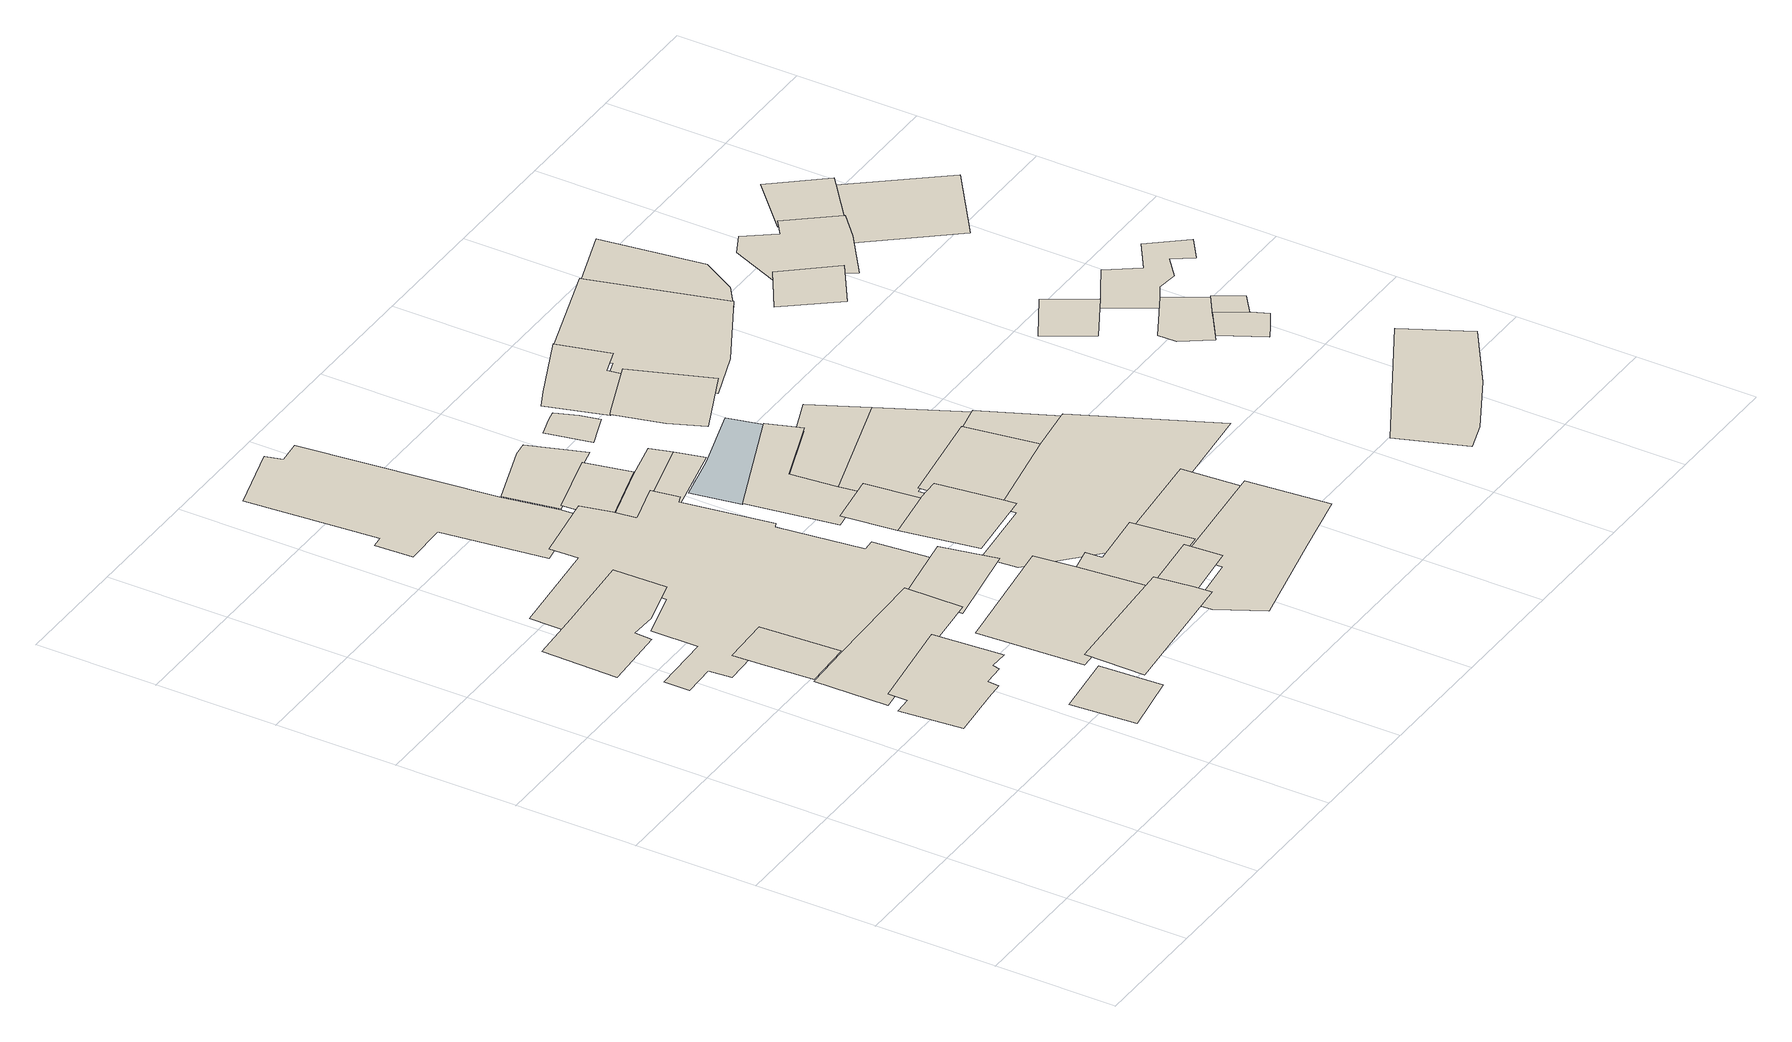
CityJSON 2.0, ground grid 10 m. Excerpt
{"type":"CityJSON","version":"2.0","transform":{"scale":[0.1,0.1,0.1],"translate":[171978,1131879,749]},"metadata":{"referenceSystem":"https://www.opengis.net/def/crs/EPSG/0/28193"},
"CityObjects":{
"building1":{"type":"Building","attributes":{"material":{"value":"dressed stone","sources":[{"name":"Amiran Atlas, sheet 11, map 4.2","type":"Secondary cartographic source"}],"paradata":{"author":"Beatrice Vaienti","date":"29-05-2023","version":0}},"time":{"estimatedStart":{"year":1841},"estimatedEnd":{"year":1938}},"roof":{"type":{"value":"flat","paradata":{"type":"user","author":"Beatrice Vaienti","date":"29-05-2023","version":0}}},"numberOfFloors":{"value":"3","sources":[{"name":"Amiran Atlas, sheet 12, map 4.3","type":"Secondary cartographic source"}],"paradata":{"type":"user","author":"Beatrice Vaienti","date":"29-05-2023","comments":"In the atlas the value is \"1-3\", we have chosen a random value between 1 and 3 assigning a higher probability to 1 and 2 floors, respectively p=[0.35,0.35,0.3] for 1, 2, 3 floors","version":0}},"updatedGeometry":true,"terrainDifference":{"value":"1.0283036078510341"}},"geometry":[{"type":"MultiSurface","lod":"0","boundaries":[[[0,1,2,3]]]}]},
"building2":{"type":"Building","attributes":{"material":{"value":"dressed stone","sources":[{"name":"Amiran Atlas, sheet 11, map 4.2","type":"Secondary cartographic source"}],"paradata":{"author":"Beatrice Vaienti","date":"29-05-2023","version":0}},"time":{"estimatedStart":{"year":1841},"estimatedEnd":{"year":1938}},"roof":{"type":{"value":"domed","paradata":{"type":"user","author":"Beatrice Vaienti","date":"29-05-2023","version":0}}},"numberOfFloors":{"value":"2","sources":[{"name":"Amiran Atlas, sheet 12, map 4.3","type":"Secondary cartographic source"}],"paradata":{"type":"user","author":"Beatrice Vaienti","date":"29-05-2023","comments":"In the atlas the value is \"1-3\", we have chosen a random value between 1 and 3 assigning a higher probability to 1 and 2 floors, respectively p=[0.35,0.35,0.3] for 1, 2, 3 floors","version":0}},"updatedGeometry":true,"terrainDifference":{"value":"1.590600136041059"}},"geometry":[{"type":"MultiSurface","lod":"0","boundaries":[[[4,5,6,7,8,9,10,11,12,13,14]]]}]},
"building3":{"type":"Building","attributes":{"material":{"value":"dressed stone","sources":[{"name":"Amiran Atlas, sheet 11, map 4.2","type":"Secondary cartographic source"}],"paradata":{"author":"Beatrice Vaienti","date":"29-05-2023","version":0}},"time":{"estimatedStart":{"year":1841},"estimatedEnd":{"year":1938}},"roof":{"type":{"value":"domed","paradata":{"type":"user","author":"Beatrice Vaienti","date":"29-05-2023","version":0}}},"numberOfFloors":{"value":"2","sources":[{"name":"Amiran Atlas, sheet 12, map 4.3","type":"Secondary cartographic source"}],"paradata":{"type":"user","author":"Beatrice Vaienti","date":"29-05-2023","comments":"In the atlas the value is \"1-3\", we have chosen a random value between 1 and 3 assigning a higher probability to 1 and 2 floors, respectively p=[0.35,0.35,0.3] for 1, 2, 3 floors","version":0}},"updatedGeometry":true,"terrainDifference":{"value":"0.9436086305393837"}},"geometry":[{"type":"MultiSurface","lod":"0","boundaries":[[[15,16,17,18,19]]]}]},
"building4":{"type":"Building","attributes":{"material":{"value":"dressed stone","sources":[{"name":"Amiran Atlas, sheet 11, map 4.2","type":"Secondary cartographic source"}],"paradata":{"author":"Beatrice Vaienti","date":"29-05-2023","version":0}},"time":{"estimatedStart":{"year":1841},"estimatedEnd":{"year":1938}},"roof":{"type":{"value":"flat","paradata":{"type":"user","author":"Beatrice Vaienti","date":"29-05-2023","version":0}}},"numberOfFloors":{"value":"1","sources":[{"name":"Amiran Atlas, sheet 12, map 4.3","type":"Secondary cartographic source"}],"paradata":{"type":"user","author":"Beatrice Vaienti","date":"29-05-2023","comments":"In the atlas the value is \"1-3\", we have chosen a random value between 1 and 3 assigning a higher probability to 1 and 2 floors, respectively p=[0.35,0.35,0.3] for 1, 2, 3 floors","version":0}},"updatedGeometry":true,"terrainDifference":{"value":"1.3139645837519784"}},"geometry":[{"type":"MultiSurface","lod":"0","boundaries":[[[20,21,22,23,24,25,26,27]]]}]},
"building5":{"type":"Building","attributes":{"material":{"value":"dressed stone","sources":[{"name":"Amiran Atlas, sheet 11, map 4.2","type":"Secondary cartographic source"}],"paradata":{"author":"Beatrice Vaienti","date":"29-05-2023","version":0}},"time":{"estimatedStart":{"year":1841},"estimatedEnd":{"year":1938}},"roof":{"type":{"value":"domed","paradata":{"type":"user","author":"Beatrice Vaienti","date":"29-05-2023","version":0}}},"numberOfFloors":{"value":"2","sources":[{"name":"Amiran Atlas, sheet 12, map 4.3","type":"Secondary cartographic source"}],"paradata":{"type":"user","author":"Beatrice Vaienti","date":"29-05-2023","comments":"In the atlas the value is \"1-3\", we have chosen a random value between 1 and 3 assigning a higher probability to 1 and 2 floors, respectively p=[0.35,0.35,0.3] for 1, 2, 3 floors","version":0}},"updatedGeometry":true,"terrainDifference":{"value":"1.7716897133747116"}},"geometry":[{"type":"MultiSurface","lod":"0","boundaries":[[[28,29,30,31,32,33]]]}]},
"building6":{"type":"Building","attributes":{"material":{"value":"dressed stone","sources":[{"name":"Amiran Atlas, sheet 11, map 4.2","type":"Secondary cartographic source"}],"paradata":{"author":"Beatrice Vaienti","date":"29-05-2023","version":0}},"time":{"estimatedStart":{"year":1841},"estimatedEnd":{"year":1938}},"roof":{"type":{"value":"gable","paradata":{"type":"user","author":"Beatrice Vaienti","date":"29-05-2023","comments":"In the Atlas the value is reported is 'gabled (tiles)', however it is not clear whether it refers to a hip or a gable roof. Therefore we assigned a random value between the two.","version":0}}},"numberOfFloors":{"value":"1","sources":[{"name":"Amiran Atlas, sheet 12, map 4.3","type":"Secondary cartographic source"}],"paradata":{"type":"user","author":"Beatrice Vaienti","date":"29-05-2023","comments":"In the atlas the value is \"1-3\", we have chosen a random value between 1 and 3 assigning a higher probability to 1 and 2 floors, respectively p=[0.35,0.35,0.3] for 1, 2, 3 floors","version":0}},"updatedGeometry":true,"terrainDifference":{"value":"1.4906212583653395"}},"geometry":[{"type":"MultiSurface","lod":"0","boundaries":[[[34,35,36,37,38,39]]]}]},
"building7":{"type":"Building","attributes":{"material":{"value":"dressed stone","sources":[{"name":"Amiran Atlas, sheet 11, map 4.2","type":"Secondary cartographic source"}],"paradata":{"author":"Beatrice Vaienti","date":"29-05-2023","version":0}},"time":{"estimatedStart":{"year":1841},"estimatedEnd":{"year":1938}},"roof":{"type":{"value":"flat","paradata":{"type":"user","author":"Beatrice Vaienti","date":"29-05-2023","version":0}}},"numberOfFloors":{"value":"1","sources":[{"name":"Amiran Atlas, sheet 12, map 4.3","type":"Secondary cartographic source"}],"paradata":{"type":"user","author":"Beatrice Vaienti","date":"29-05-2023","comments":"In the atlas the value is \"1-3\", we have chosen a random value between 1 and 3 assigning a higher probability to 1 and 2 floors, respectively p=[0.35,0.35,0.3] for 1, 2, 3 floors","version":0}},"updatedGeometry":true,"terrainDifference":{"value":"2.5576023336587244"}},"geometry":[{"type":"MultiSurface","lod":"0","boundaries":[[[40,41,42,43,44,45,46,47,48,49,50,51,52,53,54,55,56,57,58,59,60,61,62,63,64,65]]]}]},
"building8":{"type":"Building","attributes":{"material":{"value":"dressed stone","sources":[{"name":"Amiran Atlas, sheet 11, map 4.2","type":"Secondary cartographic source"}],"paradata":{"author":"Beatrice Vaienti","date":"29-05-2023","version":0}},"time":{"estimatedStart":{"year":1841},"estimatedEnd":{"year":1938}},"roof":{"type":{"value":"hip","paradata":{"type":"user","author":"Beatrice Vaienti","date":"29-05-2023","comments":"In the Atlas the value is reported is 'gabled (tiles)', however it is not clear whether it refers to a hip or a gable roof. Therefore we assigned a random value between the two.","version":0}}},"numberOfFloors":{"value":"1","sources":[{"name":"Amiran Atlas, sheet 12, map 4.3","type":"Secondary cartographic source"}],"paradata":{"type":"user","author":"Beatrice Vaienti","date":"29-05-2023","comments":"In the atlas the value is \"1-3\", we have chosen a random value between 1 and 3 assigning a higher probability to 1 and 2 floors, respectively p=[0.35,0.35,0.3] for 1, 2, 3 floors","version":0}},"updatedGeometry":true,"terrainDifference":{"value":"1.8858559168232605"}},"geometry":[{"type":"MultiSurface","lod":"0","boundaries":[[[66,67,68,69,70]]]}]},
"building9":{"type":"Building","attributes":{"material":{"paradata":{"version":0}},"time":{"estimatedStart":{"year":1841},"estimatedEnd":{"year":1938}},"roof":{"type":{"value":"domed","paradata":{"type":"user","author":"Beatrice Vaienti","date":"29-05-2023","version":0}}},"numberOfFloors":{"value":"3","sources":[{"name":"Amiran Atlas, sheet 12, map 4.3","type":"Secondary cartographic source"}],"paradata":{"type":"user","author":"Beatrice Vaienti","date":"29-05-2023","comments":"In the atlas the value is \"1-3\", we have chosen a random value between 1 and 3 assigning a higher probability to 1 and 2 floors, respectively p=[0.35,0.35,0.3] for 1, 2, 3 floors","version":0}},"updatedGeometry":true,"terrainDifference":{"value":"1.1283772638191003"}},"geometry":[{"type":"MultiSurface","lod":"0","boundaries":[[[71,72,73,74]]]}]},
"building10":{"type":"Building","attributes":{"material":{"value":"dressed stone","sources":[{"name":"Amiran Atlas, sheet 11, map 4.2","type":"Secondary cartographic source"}],"paradata":{"author":"Beatrice Vaienti","date":"29-05-2023","version":0}},"time":{"estimatedStart":{"year":1841},"estimatedEnd":{"year":1938}},"roof":{"type":{"value":"flat","paradata":{"type":"user","author":"Beatrice Vaienti","date":"29-05-2023","version":0}}},"numberOfFloors":{"value":"2","sources":[{"name":"Amiran Atlas, sheet 12, map 4.3","type":"Secondary cartographic source"}],"paradata":{"type":"user","author":"Beatrice Vaienti","date":"29-05-2023","comments":"In the atlas the value is \"1-3\", we have chosen a random value between 1 and 3 assigning a higher probability to 1 and 2 floors, respectively p=[0.35,0.35,0.3] for 1, 2, 3 floors","version":0}},"updatedGeometry":true,"terrainDifference":{"value":"1.4471392662484432"}},"geometry":[{"type":"MultiSurface","lod":"0","boundaries":[[[75,76,77,78,79,80,81,82,83,84,85,86]]]}]},
"building11":{"type":"Building","attributes":{"material":{"value":"dressed stone","sources":[{"name":"Amiran Atlas, sheet 11, map 4.2","type":"Secondary cartographic source"}],"paradata":{"author":"Beatrice Vaienti","date":"29-05-2023","version":0}},"time":{"estimatedStart":{"year":1841},"estimatedEnd":{"year":1938}},"roof":{"type":{"value":"flat","paradata":{"type":"user","author":"Beatrice Vaienti","date":"29-05-2023","version":0}}},"numberOfFloors":{"value":"1","sources":[{"name":"Amiran Atlas, sheet 12, map 4.3","type":"Secondary cartographic source"}],"paradata":{"type":"user","author":"Beatrice Vaienti","date":"29-05-2023","comments":"In the atlas the value is \"1-3\", we have chosen a random value between 1 and 3 assigning a higher probability to 1 and 2 floors, respectively p=[0.35,0.35,0.3] for 1, 2, 3 floors","version":0}},"updatedGeometry":true,"terrainDifference":{"value":"0.7938795743600932"}},"geometry":[{"type":"MultiSurface","lod":"0","boundaries":[[[87,88,89,90]]]}]},
"building12":{"type":"Building","attributes":{"material":{"value":"dressed stone","sources":[{"name":"Amiran Atlas, sheet 11, map 4.2","type":"Secondary cartographic source"}],"paradata":{"author":"Beatrice Vaienti","date":"29-05-2023","version":0}},"time":{"estimatedStart":{"year":1841},"estimatedEnd":{"year":1938}},"roof":{"type":{"value":"domed","paradata":{"type":"user","author":"Beatrice Vaienti","date":"29-05-2023","version":0}}},"numberOfFloors":{"value":"3","sources":[{"name":"Amiran Atlas, sheet 12, map 4.3","type":"Secondary cartographic source"}],"paradata":{"type":"user","author":"Beatrice Vaienti","date":"29-05-2023","comments":"In the atlas the value is \"1-3\", we have chosen a random value between 1 and 3 assigning a higher probability to 1 and 2 floors, respectively p=[0.35,0.35,0.3] for 1, 2, 3 floors","version":0}},"updatedGeometry":true,"terrainDifference":{"value":"1.1543794962321408"}},"geometry":[{"type":"MultiSurface","lod":"0","boundaries":[[[91,92,93,94,95,96]]]}]},
"building13":{"type":"Building","attributes":{"material":{"value":"dressed stone","sources":[{"name":"Amiran Atlas, sheet 11, map 4.2","type":"Secondary cartographic source"}],"paradata":{"author":"Beatrice Vaienti","date":"29-05-2023","version":0}},"time":{"estimatedStart":{"year":1841},"estimatedEnd":{"year":1938}},"roof":{"type":{"value":"flat","paradata":{"type":"user","author":"Beatrice Vaienti","date":"29-05-2023","version":0}}},"numberOfFloors":{"value":"3","sources":[{"name":"Amiran Atlas, sheet 12, map 4.3","type":"Secondary cartographic source"}],"paradata":{"type":"user","author":"Beatrice Vaienti","date":"29-05-2023","comments":"In the atlas the value is \"1-3\", we have chosen a random value between 1 and 3 assigning a higher probability to 1 and 2 floors, respectively p=[0.35,0.35,0.3] for 1, 2, 3 floors","version":0}},"updatedGeometry":true,"terrainDifference":{"value":"0.6673742856924655"}},"geometry":[{"type":"MultiSurface","lod":"0","boundaries":[[[97,98,99,100,101]]]}]},
"building14":{"type":"Building","attributes":{"material":{"value":"dressed stone","sources":[{"name":"Amiran Atlas, sheet 11, map 4.2","type":"Secondary cartographic source"}],"paradata":{"author":"Beatrice Vaienti","date":"29-05-2023","version":0}},"time":{"estimatedStart":{"year":1841},"estimatedEnd":{"year":1938}},"roof":{"type":{"value":"flat","paradata":{"type":"user","author":"Beatrice Vaienti","date":"29-05-2023","version":0}}},"numberOfFloors":{"value":"1","sources":[{"name":"Amiran Atlas, sheet 12, map 4.3","type":"Secondary cartographic source"}],"paradata":{"type":"user","author":"Beatrice Vaienti","date":"29-05-2023","comments":"In the atlas the value is \"1-3\", we have chosen a random value between 1 and 3 assigning a higher probability to 1 and 2 floors, respectively p=[0.35,0.35,0.3] for 1, 2, 3 floors","version":0}},"updatedGeometry":true,"terrainDifference":{"value":"0.7915022264581639"}},"geometry":[{"type":"MultiSurface","lod":"0","boundaries":[[[102,103,104,105,106,107]]]}]},
"building15":{"type":"Building","attributes":{"material":{"value":"dressed stone","sources":[{"name":"Amiran Atlas, sheet 11, map 4.2","type":"Secondary cartographic source"}],"paradata":{"author":"Beatrice Vaienti","date":"29-05-2023","version":0}},"time":{"estimatedStart":{"year":1841},"estimatedEnd":{"year":1938}},"roof":{"type":{"value":"flat","paradata":{"type":"user","author":"Beatrice Vaienti","date":"29-05-2023","version":0}}},"numberOfFloors":{"value":"3","sources":[{"name":"Amiran Atlas, sheet 12, map 4.3","type":"Secondary cartographic source"}],"paradata":{"type":"user","author":"Beatrice Vaienti","date":"29-05-2023","comments":"In the atlas the value is \"1-3\", we have chosen a random value between 1 and 3 assigning a higher probability to 1 and 2 floors, respectively p=[0.35,0.35,0.3] for 1, 2, 3 floors","version":0}},"updatedGeometry":true,"terrainDifference":{"value":"0.937115718015586"}},"geometry":[{"type":"MultiSurface","lod":"0","boundaries":[[[108,109,110,111,112,113]]]}]},
"building16":{"type":"Building","attributes":{"material":{"value":"dressed stone","sources":[{"name":"Amiran Atlas, sheet 11, map 4.2","type":"Secondary cartographic source"}],"paradata":{"author":"Beatrice Vaienti","date":"29-05-2023","version":0}},"time":{"estimatedStart":{"year":1841},"estimatedEnd":{"year":1938}},"roof":{"type":{"value":"flat","paradata":{"type":"user","author":"Beatrice Vaienti","date":"29-05-2023","version":0}}},"numberOfFloors":{"value":"2","sources":[{"name":"Amiran Atlas, sheet 12, map 4.3","type":"Secondary cartographic source"}],"paradata":{"type":"user","author":"Beatrice Vaienti","date":"29-05-2023","comments":"In the atlas the value is \"1-3\", we have chosen a random value between 1 and 3 assigning a higher probability to 1 and 2 floors, respectively p=[0.35,0.35,0.3] for 1, 2, 3 floors","version":0}},"updatedGeometry":true,"terrainDifference":{"value":"2.111702474823222"}},"geometry":[{"type":"MultiSurface","lod":"0","boundaries":[[[114,115,116,117,118,119,120,121,122]]]}]},
"building17":{"type":"Building","attributes":{"material":{"value":"dressed stone","sources":[{"name":"Amiran Atlas, sheet 11, map 4.2","type":"Secondary cartographic source"}],"paradata":{"author":"Beatrice Vaienti","date":"29-05-2023","version":0}},"time":{"estimatedStart":{"year":1841},"estimatedEnd":{"year":1938}},"roof":{"type":{"value":"gable","paradata":{"type":"user","author":"Beatrice Vaienti","date":"29-05-2023","comments":"In the Atlas the value is reported is 'gabled (tiles)', however it is not clear whether it refers to a hip or a gable roof. Therefore we assigned a random value between the two.","version":0}}},"numberOfFloors":{"value":"2","sources":[{"name":"Amiran Atlas, sheet 12, map 4.3","type":"Secondary cartographic source"}],"paradata":{"type":"user","author":"Beatrice Vaienti","date":"29-05-2023","comments":"In the atlas the value is \"1-3\", we have chosen a random value between 1 and 3 assigning a higher probability to 1 and 2 floors, respectively p=[0.35,0.35,0.3] for 1, 2, 3 floors","version":0}},"updatedGeometry":true,"terrainDifference":{"value":"0.5915210890137823"}},"geometry":[{"type":"MultiSurface","lod":"0","boundaries":[[[123,124,125,126]]]}]},
"building18":{"type":"Building","attributes":{"material":{"value":"dressed stone","sources":[{"name":"Amiran Atlas, sheet 11, map 4.2","type":"Secondary cartographic source"}],"paradata":{"author":"Beatrice Vaienti","date":"29-05-2023","version":0}},"time":{"estimatedStart":{"year":1841},"estimatedEnd":{"year":1938}},"roof":{"type":{"value":"gable","paradata":{"type":"user","author":"Beatrice Vaienti","date":"29-05-2023","comments":"In the Atlas the value is reported is 'gabled (tiles)', however it is not clear whether it refers to a hip or a gable roof. Therefore we assigned a random value between the two.","version":0}}},"numberOfFloors":{"value":"2","sources":[{"name":"Amiran Atlas, sheet 12, map 4.3","type":"Secondary cartographic source"}],"paradata":{"type":"user","author":"Beatrice Vaienti","date":"29-05-2023","comments":"In the atlas the value is \"1-3\", we have chosen a random value between 1 and 3 assigning a higher probability to 1 and 2 floors, respectively p=[0.35,0.35,0.3] for 1, 2, 3 floors","version":0}},"updatedGeometry":true,"terrainDifference":{"value":"1.1219351643123665"}},"geometry":[{"type":"MultiSurface","lod":"0","boundaries":[[[123,127,128,129,130,124]]]}]},
"building19":{"type":"Building","attributes":{"material":{"value":"dressed stone","sources":[{"name":"Amiran Atlas, sheet 11, map 4.2","type":"Secondary cartographic source"}],"paradata":{"author":"Beatrice Vaienti","date":"29-05-2023","version":0}},"time":{"estimatedStart":{"year":1841},"estimatedEnd":{"year":1938}},"roof":{"type":{"value":"flat","paradata":{"type":"user","author":"Beatrice Vaienti","date":"29-05-2023","version":0}}},"numberOfFloors":{"value":"2","sources":[{"name":"Amiran Atlas, sheet 12, map 4.3","type":"Secondary cartographic source"}],"paradata":{"type":"user","author":"Beatrice Vaienti","date":"29-05-2023","comments":"In the atlas the value is \"1-3\", we have chosen a random value between 1 and 3 assigning a higher probability to 1 and 2 floors, respectively p=[0.35,0.35,0.3] for 1, 2, 3 floors","version":0}},"updatedGeometry":true,"terrainDifference":{"value":"0.6347957844444317"}},"geometry":[{"type":"MultiSurface","lod":"0","boundaries":[[[131,109,132,133]]]}]},
"building20":{"type":"Building","attributes":{"material":{"value":"dressed stone","sources":[{"name":"Amiran Atlas, sheet 11, map 4.2","type":"Secondary cartographic source"}],"paradata":{"author":"Beatrice Vaienti","date":"29-05-2023","version":0}},"time":{"estimatedStart":{"year":1841},"estimatedEnd":{"year":1938}},"roof":{"type":{"value":"flat","paradata":{"type":"user","author":"Beatrice Vaienti","date":"29-05-2023","version":0}}},"numberOfFloors":{"value":"3","sources":[{"name":"Amiran Atlas, sheet 12, map 4.3","type":"Secondary cartographic source"}],"paradata":{"type":"user","author":"Beatrice Vaienti","date":"29-05-2023","comments":"In the atlas the value is \"1-3\", we have chosen a random value between 1 and 3 assigning a higher probability to 1 and 2 floors, respectively p=[0.35,0.35,0.3] for 1, 2, 3 floors","version":0}},"updatedGeometry":true,"terrainDifference":{"value":"1.258209887675941"}},"geometry":[{"type":"MultiSurface","lod":"0","boundaries":[[[134,135,136,137,138,139,140,141]]]}]},
"building21":{"type":"Building","attributes":{"material":{"value":"dressed stone","sources":[{"name":"Amiran Atlas, sheet 11, map 4.2","type":"Secondary cartographic source"}],"paradata":{"author":"Beatrice Vaienti","date":"29-05-2023","version":0}},"time":{"estimatedStart":{"year":1841},"estimatedEnd":{"year":1938}},"roof":{"type":{"value":"domed","paradata":{"type":"user","author":"Beatrice Vaienti","date":"29-05-2023","version":0}}},"numberOfFloors":{"value":"2","sources":[{"name":"Amiran Atlas, sheet 12, map 4.3","type":"Secondary cartographic source"}],"paradata":{"type":"user","author":"Beatrice Vaienti","date":"29-05-2023","comments":"In the atlas the value is \"1-3\", we have chosen a random value between 1 and 3 assigning a higher probability to 1 and 2 floors, respectively p=[0.35,0.35,0.3] for 1, 2, 3 floors","version":0}},"updatedGeometry":true,"terrainDifference":{"value":"1.2883745485490654"}},"geometry":[{"type":"MultiSurface","lod":"0","boundaries":[[[142,143,144,145]]]}]},
"object1":{"type":"GenericCityObject","attributes":{"material":{"value":"dressed stone","sources":[{"name":"Amiran Atlas, sheet 11, map 4.2","type":"Secondary cartographic source"}],"paradata":{"author":"Beatrice Vaienti","date":"29-05-2023","version":0}},"time":{"estimatedStart":{"year":1841},"estimatedEnd":{"year":1938}},"roof":{"type":{"value":"flat","paradata":{"type":"user","author":"Beatrice Vaienti","date":"29-05-2023","version":0}}},"numberOfFloors":{"value":"3","paradata":{"type":"predicted","date":"05-06-2023","comments":"Random Forest Classifier","version":0}},"updatedGeometry":true,"terrainDifference":{"value":"1.0619330102496316"}},"geometry":[{"type":"MultiSurface","lod":"0","boundaries":[[[146,147,148,149,150]]]}]},
"building22":{"type":"Building","attributes":{"material":{"value":"dressed stone","sources":[{"name":"Amiran Atlas, sheet 11, map 4.2","type":"Secondary cartographic source"}],"paradata":{"author":"Beatrice Vaienti","date":"29-05-2023","version":0}},"time":{"estimatedStart":{"year":1841},"estimatedEnd":{"year":1938}},"roof":{"type":{"value":"gable","paradata":{"type":"user","author":"Beatrice Vaienti","date":"29-05-2023","comments":"In the Atlas the value is reported is 'gabled (tiles)', however it is not clear whether it refers to a hip or a gable roof. Therefore we assigned a random value between the two.","version":0}}},"numberOfFloors":{"value":"1","sources":[{"name":"Amiran Atlas, sheet 12, map 4.3","type":"Secondary cartographic source"}],"paradata":{"type":"user","author":"Beatrice Vaienti","date":"29-05-2023","comments":"In the atlas the value is \"1-3\", we have chosen a random value between 1 and 3 assigning a higher probability to 1 and 2 floors, respectively p=[0.35,0.35,0.3] for 1, 2, 3 floors","version":0}},"updatedGeometry":true,"terrainDifference":{"value":"0.3667361101538409"}},"geometry":[{"type":"MultiSurface","lod":"0","boundaries":[[[151,152,153,154,155,156,157]]]}]},
"building23":{"type":"Building","attributes":{"material":{"value":"dressed stone","sources":[{"name":"Amiran Atlas, sheet 11, map 4.2","type":"Secondary cartographic source"}],"paradata":{"author":"Beatrice Vaienti","date":"29-05-2023","version":0}},"time":{"estimatedStart":{"year":1841},"estimatedEnd":{"year":1938}},"roof":{"type":{"value":"domed","paradata":{"type":"user","author":"Beatrice Vaienti","date":"29-05-2023","version":0}}},"numberOfFloors":{"value":"2","sources":[{"name":"Amiran Atlas, sheet 12, map 4.3","type":"Secondary cartographic source"}],"paradata":{"type":"user","author":"Beatrice Vaienti","date":"29-05-2023","comments":"In the atlas the value is \"1-3\", we have chosen a random value between 1 and 3 assigning a higher probability to 1 and 2 floors, respectively p=[0.35,0.35,0.3] for 1, 2, 3 floors","version":0}},"updatedGeometry":true,"terrainDifference":{"value":"2.34832019085018"}},"geometry":[{"type":"MultiSurface","lod":"0","boundaries":[[[158,159,160,161,162,163,164,165,166]]]}]},
"building24":{"type":"Building","attributes":{"material":{"value":"dressed stone","sources":[{"name":"Amiran Atlas, sheet 11, map 4.2","type":"Secondary cartographic source"}],"paradata":{"author":"Beatrice Vaienti","date":"29-05-2023","version":0}},"time":{"estimatedStart":{"year":1841},"estimatedEnd":{"year":1938}},"roof":{"type":{"value":"gable","paradata":{"type":"user","author":"Beatrice Vaienti","date":"29-05-2023","comments":"In the Atlas the value is reported is 'gabled (tiles)', however it is not clear whether it refers to a hip or a gable roof. Therefore we assigned a random value between the two.","version":0}}},"numberOfFloors":{"value":"3","sources":[{"name":"Amiran Atlas, sheet 12, map 4.3","type":"Secondary cartographic source"}],"paradata":{"type":"user","author":"Beatrice Vaienti","date":"29-05-2023","comments":"In the atlas the value is \"1-3\", we have chosen a random value between 1 and 3 assigning a higher probability to 1 and 2 floors, respectively p=[0.35,0.35,0.3] for 1, 2, 3 floors","version":0}},"updatedGeometry":true,"terrainDifference":{"value":"1.209135786287021"}},"geometry":[{"type":"MultiSurface","lod":"0","boundaries":[[[162,161,167,168,169]]]}]},
"building25":{"type":"Building","attributes":{"material":{"value":"dressed stone","sources":[{"name":"Amiran Atlas, sheet 11, map 4.2","type":"Secondary cartographic source"}],"paradata":{"author":"Beatrice Vaienti","date":"29-05-2023","version":0}},"time":{"estimatedStart":{"year":1841},"estimatedEnd":{"year":1938}},"roof":{"type":{"value":"flat","paradata":{"type":"user","author":"Beatrice Vaienti","date":"29-05-2023","version":0}}},"numberOfFloors":{"value":"1","sources":[{"name":"Amiran Atlas, sheet 12, map 4.3","type":"Secondary cartographic source"}],"paradata":{"type":"user","author":"Beatrice Vaienti","date":"29-05-2023","comments":"In the atlas the value is \"1-3\", we have chosen a random value between 1 and 3 assigning a higher probability to 1 and 2 floors, respectively p=[0.35,0.35,0.3] for 1, 2, 3 floors","version":0}},"updatedGeometry":true,"terrainDifference":{"value":"1.0523861736918334"}},"geometry":[{"type":"MultiSurface","lod":"0","boundaries":[[[170,171,172,173,174,175]]]}]},
"building26":{"type":"Building","attributes":{"material":{"value":"dressed stone","sources":[{"name":"Amiran Atlas, sheet 11, map 4.2","type":"Secondary cartographic source"}],"paradata":{"author":"Beatrice Vaienti","date":"29-05-2023","version":0}},"time":{"estimatedStart":{"year":1841},"estimatedEnd":{"year":1938}},"roof":{"type":{"value":"flat","paradata":{"type":"user","author":"Beatrice Vaienti","date":"29-05-2023","version":0}}},"numberOfFloors":{"value":"1","sources":[{"name":"Amiran Atlas, sheet 12, map 4.3","type":"Secondary cartographic source"}],"paradata":{"type":"user","author":"Beatrice Vaienti","date":"29-05-2023","comments":"In the atlas the value is \"1-3\", we have chosen a random value between 1 and 3 assigning a higher probability to 1 and 2 floors, respectively p=[0.35,0.35,0.3] for 1, 2, 3 floors","version":0}},"updatedGeometry":true,"terrainDifference":{"value":"1.2785802110609366"}},"geometry":[{"type":"MultiSurface","lod":"0","boundaries":[[[176,177,174,173,178,179,180,181]]]}]},
"building27":{"type":"Building","attributes":{"material":{"value":"dressed stone","sources":[{"name":"Amiran Atlas, sheet 11, map 4.2","type":"Secondary cartographic source"}],"paradata":{"author":"Beatrice Vaienti","date":"29-05-2023","version":0}},"time":{"estimatedStart":{"year":1865},"estimatedEnd":{"year":1938}},"roof":{"type":{"value":"gable","paradata":{"type":"user","author":"Beatrice Vaienti","date":"29-05-2023","comments":"In the Atlas the value is reported is 'gabled (tiles)', however it is not clear whether it refers to a hip or a gable roof. Therefore we assigned a random value between the two.","version":0}}},"numberOfFloors":{"value":"1","sources":[{"name":"Amiran Atlas, sheet 12, map 4.3","type":"Secondary cartographic source"}],"paradata":{"type":"user","author":"Beatrice Vaienti","date":"29-05-2023","comments":"In the atlas the value is \"1-3\", we have chosen a random value between 1 and 3 assigning a higher probability to 1 and 2 floors, respectively p=[0.35,0.35,0.3] for 1, 2, 3 floors","version":0}},"updatedGeometry":true,"terrainDifference":{"value":"0.7135519327968359"}},"geometry":[{"type":"MultiSurface","lod":"0","boundaries":[[[182,183,184,185,186,187]]]}]},
"building28":{"type":"Building","attributes":{"material":{"value":"dressed stone","sources":[{"name":"Amiran Atlas, sheet 11, map 4.2","type":"Secondary cartographic source"}],"paradata":{"author":"Beatrice Vaienti","date":"29-05-2023","version":0}},"time":{"estimatedStart":{"year":1865},"estimatedEnd":{"year":1938}},"roof":{"type":{"value":"hip","paradata":{"type":"user","author":"Beatrice Vaienti","date":"29-05-2023","comments":"In the Atlas the value is reported is 'gabled (tiles)', however it is not clear whether it refers to a hip or a gable roof. Therefore we assigned a random value between the two.","version":0}}},"numberOfFloors":{"value":"2","sources":[{"name":"Amiran Atlas, sheet 12, map 4.3","type":"Secondary cartographic source"}],"paradata":{"type":"user","author":"Beatrice Vaienti","date":"29-05-2023","comments":"In the atlas the value is \"1-3\", we have chosen a random value between 1 and 3 assigning a higher probability to 1 and 2 floors, respectively p=[0.35,0.35,0.3] for 1, 2, 3 floors","version":0}},"updatedGeometry":true,"terrainDifference":{"value":"0.8911915354968515"}},"geometry":[{"type":"MultiSurface","lod":"0","boundaries":[[[188,189,190,191,192,193,194]]]}]},
"building29":{"type":"Building","attributes":{"material":{"value":"dressed stone","sources":[{"name":"Amiran Atlas, sheet 11, map 4.2","type":"Secondary cartographic source"}],"paradata":{"author":"Beatrice Vaienti","date":"29-05-2023","version":0}},"time":{"estimatedStart":{"year":1841},"estimatedEnd":{"year":1938}},"roof":{"type":{"value":"gable","paradata":{"type":"user","author":"Beatrice Vaienti","date":"29-05-2023","comments":"In the Atlas the value is reported is 'gabled (tiles)', however it is not clear whether it refers to a hip or a gable roof. Therefore we assigned a random value between the two.","version":0}}},"numberOfFloors":{"value":"3","sources":[{"name":"Amiran Atlas, sheet 12, map 4.3","type":"Secondary cartographic source"}],"paradata":{"type":"user","author":"Beatrice Vaienti","date":"29-05-2023","comments":"In the atlas the value is \"1-3\", we have chosen a random value between 1 and 3 assigning a higher probability to 1 and 2 floors, respectively p=[0.35,0.35,0.3] for 1, 2, 3 floors","version":0}},"updatedGeometry":true,"terrainDifference":{"value":"0.5700912382004317"}},"geometry":[{"type":"MultiSurface","lod":"0","boundaries":[[[195,196,197,198]]]}]},
"building30":{"type":"Building","attributes":{"material":{"value":"dressed stone","sources":[{"name":"Amiran Atlas, sheet 11, map 4.2","type":"Secondary cartographic source"}],"paradata":{"author":"Beatrice Vaienti","date":"29-05-2023","version":0}},"time":{"estimatedStart":{"year":1865},"estimatedEnd":{"year":1938}},"roof":{"type":{"value":"flat","paradata":{"type":"user","author":"Beatrice Vaienti","date":"29-05-2023","version":0}}},"numberOfFloors":{"value":"1","sources":[{"name":"Amiran Atlas, sheet 12, map 4.3","type":"Secondary cartographic source"}],"paradata":{"type":"user","author":"Beatrice Vaienti","date":"29-05-2023","comments":"In the atlas the value is \"1-3\", we have chosen a random value between 1 and 3 assigning a higher probability to 1 and 2 floors, respectively p=[0.35,0.35,0.3] for 1, 2, 3 floors","version":0}},"updatedGeometry":true,"terrainDifference":{"value":"1.4406752030857606"}},"geometry":[{"type":"MultiSurface","lod":"0","boundaries":[[[199,200,201,202,203,204,205,206,207]]]}]},
"building31":{"type":"Building","attributes":{"material":{"value":"dressed stone","sources":[{"name":"Amiran Atlas, sheet 11, map 4.2","type":"Secondary cartographic source"}],"paradata":{"author":"Beatrice Vaienti","date":"29-05-2023","version":0}},"time":{"estimatedStart":{"year":1841},"estimatedEnd":{"year":1938}},"roof":{"type":{"value":"flat","paradata":{"type":"user","author":"Beatrice Vaienti","date":"29-05-2023","version":0}}},"numberOfFloors":{"value":"1","sources":[{"name":"Amiran Atlas, sheet 12, map 4.3","type":"Secondary cartographic source"}],"paradata":{"type":"user","author":"Beatrice Vaienti","date":"29-05-2023","comments":"In the atlas the value is \"1-3\", we have chosen a random value between 1 and 3 assigning a higher probability to 1 and 2 floors, respectively p=[0.35,0.35,0.3] for 1, 2, 3 floors","version":0}},"updatedGeometry":true,"terrainDifference":{"value":"2.1059920560207686"}},"geometry":[{"type":"MultiSurface","lod":"0","boundaries":[[[208,209,210,211,212,213]]]}]},
"building32":{"type":"Building","attributes":{"material":{"value":"dressed stone","sources":[{"name":"Amiran Atlas, sheet 11, map 4.2","type":"Secondary cartographic source"}],"paradata":{"author":"Beatrice Vaienti","date":"29-05-2023","version":0}},"time":{"estimatedStart":{"year":1865},"estimatedEnd":{"year":1938}},"roof":{"type":{"value":"flat","paradata":{"type":"user","author":"Beatrice Vaienti","date":"29-05-2023","version":0}}},"numberOfFloors":{"value":"1","sources":[{"name":"Amiran Atlas, sheet 12, map 4.3","type":"Secondary cartographic source"}],"paradata":{"type":"user","author":"Beatrice Vaienti","date":"29-05-2023","comments":"In the atlas the value is \"1-3\", we have chosen a random value between 1 and 3 assigning a higher probability to 1 and 2 floors, respectively p=[0.35,0.35,0.3] for 1, 2, 3 floors","version":0}},"updatedGeometry":true,"terrainDifference":{"value":"0.8636222425213782"}},"geometry":[{"type":"MultiSurface","lod":"0","boundaries":[[[214,215,216,217,218]]]}]},
"building33":{"type":"Building","attributes":{"material":{"value":"dressed stone","sources":[{"name":"Amiran Atlas, sheet 11, map 4.2","type":"Secondary cartographic source"}],"paradata":{"author":"Beatrice Vaienti","date":"29-05-2023","version":0}},"time":{"estimatedStart":{"year":1865},"estimatedEnd":{"year":1938}},"roof":{"type":{"value":"flat","paradata":{"type":"user","author":"Beatrice Vaienti","date":"29-05-2023","version":0}}},"numberOfFloors":{"value":"1","sources":[{"name":"Amiran Atlas, sheet 12, map 4.3","type":"Secondary cartographic source"}],"paradata":{"type":"user","author":"Beatrice Vaienti","date":"29-05-2023","comments":"In the atlas the value is \"1-3\", we have chosen a random value between 1 and 3 assigning a higher probability to 1 and 2 floors, respectively p=[0.35,0.35,0.3] for 1, 2, 3 floors","version":0}},"updatedGeometry":true,"terrainDifference":{"value":"0.4900416304805549"}},"geometry":[{"type":"MultiSurface","lod":"0","boundaries":[[[219,220,221,222]]]}]},
"building34":{"type":"Building","attributes":{"material":{"paradata":{"version":0}},"time":{"estimatedStart":{"year":1841},"estimatedEnd":{"year":1938}},"roof":{"type":{"value":"gable","paradata":{"type":"user","author":"Beatrice Vaienti","date":"29-05-2023","comments":"In the Atlas the value is reported is 'gabled (tiles)', however it is not clear whether it refers to a hip or a gable roof. Therefore we assigned a random value between the two.","version":0}}},"numberOfFloors":{"value":"3","sources":[{"name":"Amiran Atlas, sheet 12, map 4.3","type":"Secondary cartographic source"}],"paradata":{"type":"user","author":"Beatrice Vaienti","date":"29-05-2023","comments":"In the atlas the value is \"1-3\", we have chosen a random value between 1 and 3 assigning a higher probability to 1 and 2 floors, respectively p=[0.35,0.35,0.3] for 1, 2, 3 floors","version":0}},"updatedGeometry":true,"terrainDifference":{"value":"0.4564643559178803"}},"geometry":[{"type":"MultiSurface","lod":"0","boundaries":[[[223,224,225,226]]]}]},
"building35":{"type":"Building","attributes":{"material":{"value":"dressed stone","sources":[{"name":"Amiran Atlas, sheet 11, map 4.2","type":"Secondary cartographic source"}],"paradata":{"author":"Beatrice Vaienti","date":"29-05-2023","version":0}},"time":{"estimatedStart":{"year":1841},"estimatedEnd":{"year":1938}},"roof":{"type":{"value":"hip","paradata":{"type":"user","author":"Beatrice Vaienti","date":"29-05-2023","comments":"In the Atlas the value is reported is 'gabled (tiles)', however it is not clear whether it refers to a hip or a gable roof. Therefore we assigned a random value between the two.","version":0}}},"numberOfFloors":{"value":"3","sources":[{"name":"Amiran Atlas, sheet 12, map 4.3","type":"Secondary cartographic source"}],"paradata":{"type":"user","author":"Beatrice Vaienti","date":"29-05-2023","comments":"In the atlas the value is \"1-3\", we have chosen a random value between 1 and 3 assigning a higher probability to 1 and 2 floors, respectively p=[0.35,0.35,0.3] for 1, 2, 3 floors","version":0}},"updatedGeometry":true,"terrainDifference":{"value":"0.5773554967247183"}},"geometry":[{"type":"MultiSurface","lod":"0","boundaries":[[[227,228,229,230,231,232]]]}]},
"building36":{"type":"Building","attributes":{"material":{"value":"dressed stone","sources":[{"name":"Amiran Atlas, sheet 11, map 4.2","type":"Secondary cartographic source"}],"paradata":{"author":"Beatrice Vaienti","date":"29-05-2023","version":0}},"time":{"estimatedStart":{"year":1841},"estimatedEnd":{"year":1938}},"roof":{"type":{"value":"hip","paradata":{"type":"user","author":"Beatrice Vaienti","date":"29-05-2023","comments":"In the Atlas the value is reported is 'gabled (tiles)', however it is not clear whether it refers to a hip or a gable roof. Therefore we assigned a random value between the two.","version":0}}},"numberOfFloors":{"value":"3","sources":[{"name":"Amiran Atlas, sheet 12, map 4.3","type":"Secondary cartographic source"}],"paradata":{"type":"user","author":"Beatrice Vaienti","date":"29-05-2023","comments":"In the atlas the value is \"1-3\", we have chosen a random value between 1 and 3 assigning a higher probability to 1 and 2 floors, respectively p=[0.35,0.35,0.3] for 1, 2, 3 floors","version":0}},"updatedGeometry":true,"terrainDifference":{"value":"0.7992729480334092"}},"geometry":[{"type":"MultiSurface","lod":"0","boundaries":[[[233,234,235,236,237,238]]]}]},
"building37":{"type":"Building","attributes":{"material":{"value":"dressed stone","sources":[{"name":"Amiran Atlas, sheet 11, map 4.2","type":"Secondary cartographic source"}],"paradata":{"author":"Beatrice Vaienti","date":"29-05-2023","version":0}},"time":{"estimatedStart":{"year":1841},"estimatedEnd":{"year":1938}},"roof":{"type":{"value":"hip","paradata":{"type":"user","author":"Beatrice Vaienti","date":"29-05-2023","comments":"In the Atlas the value is reported is 'gabled (tiles)', however it is not clear whether it refers to a hip or a gable roof. Therefore we assigned a random value between the two.","version":0}}},"numberOfFloors":{"value":"2","sources":[{"name":"Amiran Atlas, sheet 12, map 4.3","type":"Secondary cartographic source"}],"paradata":{"type":"user","author":"Beatrice Vaienti","date":"29-05-2023","comments":"In the atlas the value is \"1-3\", we have chosen a random value between 1 and 3 assigning a higher probability to 1 and 2 floors, respectively p=[0.35,0.35,0.3] for 1, 2, 3 floors","version":0}},"updatedGeometry":true,"terrainDifference":{"value":"0.4482353226528503"}},"geometry":[{"type":"MultiSurface","lod":"0","boundaries":[[[239,240,241,242]]]}]},
"building38":{"type":"Building","attributes":{"material":{"value":"dressed stone","sources":[{"name":"Amiran Atlas, sheet 11, map 4.2","type":"Secondary cartographic source"}],"paradata":{"author":"Beatrice Vaienti","date":"29-05-2023","version":0}},"time":{"estimatedStart":{"year":1865},"estimatedEnd":{"year":1938}},"roof":{"type":{"value":"flat","paradata":{"type":"user","author":"Beatrice Vaienti","date":"29-05-2023","version":0}}},"numberOfFloors":{"value":"1","sources":[{"name":"Amiran Atlas, sheet 12, map 4.3","type":"Secondary cartographic source"}],"paradata":{"type":"user","author":"Beatrice Vaienti","date":"29-05-2023","comments":"In the atlas the value is \"1-3\", we have chosen a random value between 1 and 3 assigning a higher probability to 1 and 2 floors, respectively p=[0.35,0.35,0.3] for 1, 2, 3 floors","version":0}},"updatedGeometry":true,"terrainDifference":{"value":"0.780080752210808"}},"geometry":[{"type":"MultiSurface","lod":"0","boundaries":[[[243,244,245,246,247,248,249,250,251]]]}]},
"building39":{"type":"Building","attributes":{"material":{"value":"dressed stone","sources":[{"name":"Amiran Atlas, sheet 11, map 4.2","type":"Secondary cartographic source"}],"paradata":{"author":"Beatrice Vaienti","date":"29-05-2023","version":0}},"time":{"estimatedStart":{"year":1841},"estimatedEnd":{"year":1938}},"roof":{"type":{"value":"flat","paradata":{"type":"user","author":"Beatrice Vaienti","date":"29-05-2023","version":0}}},"numberOfFloors":{"value":"3","sources":[{"name":"Amiran Atlas, sheet 12, map 4.3","type":"Secondary cartographic source"}],"paradata":{"type":"user","author":"Beatrice Vaienti","date":"29-05-2023","comments":"In the atlas the value is \"1-3\", we have chosen a random value between 1 and 3 assigning a higher probability to 1 and 2 floors, respectively p=[0.35,0.35,0.3] for 1, 2, 3 floors","version":0}},"updatedGeometry":true,"terrainDifference":{"value":"0.8300795005464461"}},"geometry":[{"type":"MultiSurface","lod":"0","boundaries":[[[252,253,254,255,256,257,258,259,260,261]]]}]},
"building40":{"type":"Building","attributes":{"material":{"value":"dressed stone","sources":[{"name":"Amiran Atlas, sheet 11, map 4.2","type":"Secondary cartographic source"}],"paradata":{"author":"Beatrice Vaienti","date":"29-05-2023","version":0}},"time":{"estimatedStart":{"year":1865},"estimatedEnd":{"year":1938}},"roof":{"type":{"value":"flat","paradata":{"type":"user","author":"Beatrice Vaienti","date":"29-05-2023","version":0}}},"numberOfFloors":{"value":"1","sources":[{"name":"Amiran Atlas, sheet 12, map 4.3","type":"Secondary cartographic source"}],"paradata":{"type":"user","author":"Beatrice Vaienti","date":"29-05-2023","comments":"In the atlas the value is \"1-3\", we have chosen a random value between 1 and 3 assigning a higher probability to 1 and 2 floors, respectively p=[0.35,0.35,0.3] for 1, 2, 3 floors","version":0}},"updatedGeometry":true,"terrainDifference":{"value":"0.5909493445309345"}},"geometry":[{"type":"MultiSurface","lod":"0","boundaries":[[[262,263,264,265,266]]]}]},
"building41":{"type":"Building","attributes":{"material":{"value":"dressed stone","sources":[{"name":"Amiran Atlas, sheet 11, map 4.2","type":"Secondary cartographic source"}],"paradata":{"author":"Beatrice Vaienti","date":"29-05-2023","version":0}},"time":{"estimatedStart":{"year":1865},"estimatedEnd":{"year":1938}},"roof":{"type":{"value":"flat","paradata":{"type":"user","author":"Beatrice Vaienti","date":"29-05-2023","version":0}}},"numberOfFloors":{"value":"3","paradata":{"type":"predicted","date":"05-06-2023","comments":"Random Forest Classifier","version":0}},"updatedGeometry":true,"terrainDifference":{"value":"0.8188507627975196"}},"geometry":[{"type":"MultiSurface","lod":"0","boundaries":[[[267,268,269,270,271]]]}]}
},
"vertices":[
[105,60,90],[109,6,90],[161,15,90],[158,67,90],
[118,136,76],[136,137,76],[137,143,76],[153,143,76],[149,201,76],[68,189,76],[68,173,76],[53,172,76],[58,120,76],[101,125,76],[117,126,76],
[63,316,68],[64,293,68],[67,250,68],[108,252,68],[104,318,68],
[53,445,60],[8,442,60],[7,379,60],[61,382,60],[62,397,60],[84,396,60],[124,407,60],[123,451,60],
[108,252,66],[67,250,66],[68,189,66],[149,201,66],[203,207,66],[202,255,66],
[270,53,75],[299,56,75],[298,70,75],[294,102,75],[184,94,75],[184,44,75],
[136,512,49],[137,488,49],[53,479,49],[53,445,49],[123,451,49],[124,407,49],[84,396,49],[84,357,49],[33,355,49],[33,334,49],[61,335,49],[63,316,49],[104,318,49],[108,252,49],[202,255,49],[267,266,49],[262,318,49],[252,317,49],[243,387,49],[247,389,49],[235,463,49],[241,465,49],[237,488,49],[202,478,49],[200,497,49],[194,522,49],
[184,94,66],[294,102,66],[288,164,66],[284,197,66],[179,182,66],
[267,266,60],[202,255,60],[203,207,60],[277,220,60],
[88,597,41],[124,598,41],[136,512,41],[194,522,41],[193,536,41],[185,581,41],[166,742,41],[147,740,41],[143,754,41],[87,738,41],[96,629,41],[86,628,41],
[347,108,70],[294,102,70],[298,70,70],[349,77,70],
[312,155,63],[311,169,63],[288,164,63],[294,102,63],[366,110,63],[360,161,63],
[256,513,45],[248,551,45],[193,536,45],[194,522,45],[200,497,45],
[265,555,42],[249,601,42],[237,599,42],[185,581,42],[193,536,42],[248,551,42],
[238,488,43],[295,503,43],[290,521,43],[256,513,43],[200,497,43],[202,478,43],
[451,119,60],[366,110,60],[347,108,60],[349,77,60],[298,70,60],[299,56,60],[318,20,60],[403,39,60],[458,51,60],
[285,310,48],[329,317,48],[324,362,48],[280,355,48],
[296,247,48],[358,254,48],[357,268,48],[350,318,48],
[301,479,43],[237,488,43],[241,465,43],
[373,440,40],[371,446,40],[363,468,40],[268,429,40],[280,355,40],[324,362,40],[321,382,40],[317,420,40],
[360,161,55],[366,110,55],[451,119,55],[447,170,55],
[261,470,39],[268,429,39],[363,468,39],[356,496,39],[301,479,39],
[312,573,37],[308,589,37],[301,607,37],[292,605,37],[276,600,37],[284,563,37],[301,569,37],
[447,170,40],[534,180,40],[483,290,40],[442,284,40],[357,268,40],[358,254,40],[296,247,40],[299,218,40],[360,161,40],
[432,344,40],[349,331,40],[350,318,40],
[371,446,37],[373,440,37],[317,420,37],[321,382,37],[424,414,37],[402,458,37],
[432,344,37],[456,349,37],[324,362,37],[329,317,37],[350,318,37],[349,331,37],
[351,507,31],[407,532,31],[382,597,31],[332,577,31],[328,575,31],[339,535,31],
[389,659,27],[333,634,27],[317,626,27],[332,577,27],[382,597,27],[380,609,27],[401,616,27],
[442,284,38],[483,290,38],[456,349,38],[432,344,38],
[513,582,18],[482,692,18],[401,665,18],[389,659,18],[401,616,18],[380,609,18],[382,597,18],[407,532,18],[449,547,18],
[600,18,38],[624,26,38],[674,53,38],[727,89,38],[700,142,38],[579,74,38],
[482,692,13],[513,582,13],[533,597,13],[550,626,13],[537,711,13],
[594,538,17],[561,578,17],[523,554,17],[556,513,17],
[582,369,22],[604,332,22],[645,355,22],[622,392,22],
[665,273,27],[641,256,27],[659,222,27],[670,228,27],[685,237,27],[679,250,27],
[667,318,23],[625,295,23],[625,279,23],[641,256,23],[665,273,23],[686,287,23],
[686,287,24],[665,273,24],[679,250,24],[699,265,24],
[596,627,10],[578,618,10],[561,578,10],[594,538,10],[600,529,10],[638,557,10],[658,575,10],[627,613,10],[614,603,10],
[690,332,14],[707,330,14],[724,344,14],[735,328,14],[754,342,14],[730,371,14],[705,354,14],[687,379,14],[645,355,14],[667,318,14],
[701,610,5],[667,651,5],[627,613,5],[658,575,5],[695,605,5],
[638,557,4],[692,491,4],[752,535,4],[695,605,4],[658,575,4]
]}
